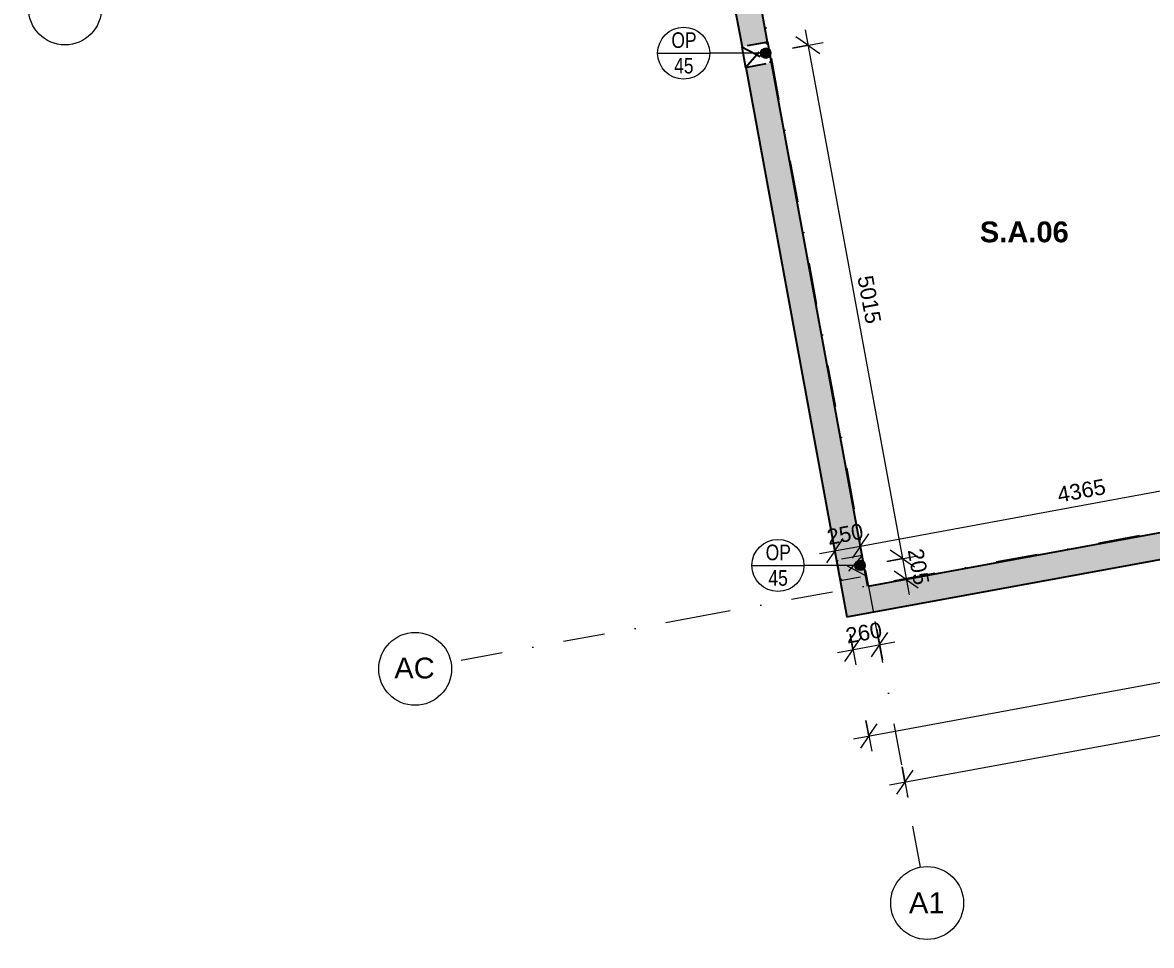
# Model space of a CAD drawing. Header units: millimetres. Extents: x -45523 to 44975, y -3459 to 74573.
# Drawn here: x -8128 to 2716, y -3459 to 5408 of the extents above; entities that cross this region are included whole.
import ezdxf

# ---------------------------------------------------------------- set-up
doc = ezdxf.new("R2010")
doc.units = ezdxf.units.MM
doc.linetypes.add('HA_Dash_3mm-S1mm', pattern=[300, 200, -100])
doc.linetypes.add('HA_DashDot_10mm-S3mm', pattern=[1000, 400, -300, 0, -300])
for name, color, linetype, lineweight in [('A-____-____-DIMS', 9, 'Continuous', 5), ('A-____-____-DIMS-100', 9, 'Continuous', 5), ('A-AREA-____-IDEN', 9, 'Continuous', 9), ('A-GENM-____-HDLN', 9, 'HA_Dash_3mm-S1mm', 9), ('A-GENM-____-IDEN', 9, 'Continuous', 9), ('A-GENM-____-MCUT', 9, 'HA_Dash_3mm-S1mm', 25), ('A-GENM-____-OTLN', 9, 'Continuous', 9), ('A-WALL-____-MCUT', 9, 'Continuous', 9), ('A-WALL-____-PATT', 9, 'Continuous', 25), ('S-GRID-____-IDEN', 9, 'Continuous', 9), ('S-GRID-____-OTLN', 9, 'Continuous', 5)]:
    doc.layers.add(name, color=color, linetype=linetype, lineweight=lineweight)
doc.styles.add('Arial_1', font='arial.ttf', dxfattribs={"height": 200})
doc.styles.add('Arial_2', font='arial.ttf', dxfattribs={"height": 150})
doc.styles.add('Arial_3', font='arial.ttf', dxfattribs={"width": 0.8, "height": 150})
doc.styles.add('Arial_B', font='arialbd.ttf', dxfattribs={"height": 200})
doc.dimstyles.new('Inner_Dimensions', dxfattribs={"dimscale": 304.8, "dimtxt": 153.03891, "dimasz": 0.656168, "dimexe": 0.492126, "dimexo": 0.0625, "dimgap": 0.065617, "dimtad": 1, "dimdec": 0, "dimzin": 0, "dimdsep": 46, "dimtxsty": 'Arial_2', "dimblk1": 'OBLIQUE', "dimblk2": 'OBLIQUE', "dimsah": 1, "dimcen": 0.09, "dimdle": 0.492126, "dimazin": 0, "dimtfac": 1, "dimtdec": 4, "dimtix": 1, "dimtmove": 0, "dimatfit": 3, "dimfxl": 0.492126, "dimfxlon": 1, "dimtvp": 1, "dimtolj": 1, "dimtzin": 0, "dimlwd": 9, "dimlwe": 9, "dimarcsym": 2})
doc.dimstyles.new('Inner_Dimensions_3', dxfattribs={"dimscale": 304.8, "dimtxt": 153.03891, "dimasz": 0.656168, "dimexe": 0.492126, "dimexo": 0.0625, "dimgap": 0.065617, "dimtad": 1, "dimdec": 0, "dimzin": 0, "dimdsep": 46, "dimtxsty": 'Arial_2', "dimblk1": 'OBLIQUE', "dimblk2": 'OBLIQUE', "dimsah": 1, "dimcen": 0.09, "dimdle": 0.492126, "dimazin": 0, "dimtfac": 1, "dimtdec": 4, "dimtix": 1, "dimtmove": 0, "dimatfit": 3, "dimfxl": 0.492126, "dimfxlon": 1, "dimtvp": 1, "dimtolj": 1, "dimtzin": 0, "dimlwd": 9, "dimlwe": 9, "dimarcsym": 2})

# ---------------------------------------------------------------- blocks, each defined once
blk = doc.blocks.new('HA_GM_Opening_Circle_WallBased - Default-2295625-1PP_GARAZ')
at = {"layer": 'A-GENM-____-MCUT'}
for p, q in [((225, 127), (25, 127)), ((25, 127), (25, -126)), ((225, 127), (25, -126)), ((25, 127), (225, -126)), ((225, -126), (225, 127)), ((25, -126), (225, -126))]:
    blk.add_line(p, q, dxfattribs=at)
blk = doc.blocks.new('HA_GM_Opening_Circle_WallBased - Default-2295303-1PP_GARAZ')
at = {"layer": 'A-GENM-____-HDLN'}
for p, q in [((25, 125), (25, -126)), ((225, 125), (25, -126)), ((25, 125), (225, -126)), ((225, -126), (225, 125))]:
    blk.add_line(p, q, dxfattribs=at)
at = {"layer": 'A-GENM-____-MCUT'}
blk.add_line((25, -126), (225, -126), dxfattribs=at)
blk = doc.blocks.new('Grid - Radius 3_5mm-353793-1PP_GARAZ')
at = {"layer": 'S-GRID-____-IDEN'}
blk.add_circle((0, 0), 3.5, dxfattribs=at)
blk = doc.blocks.new('DIMBLOCK286-1PP_GARAZ')
at = {"layer": 'A-____-____-DIMS-100', "lineweight": 9}
for p, q in [((-353, 481), (-299, 186)), ((-326, 333), (-353, 481)), ((-326, 333), (-245, 450)), ((-107, 526), (-53, 231)), ((-80, 378), (-107, 526)), ((-80, 378), (0, 495)), ((-473, 306), (-80, 378)), ((-326, 333), (-406, 217)), ((-80, 378), (-160, 262))]:
    blk.add_line(p, q, dxfattribs=at)
at = {"layer": 'A-____-____-DIMS-100', "color": 0, "lineweight": 9, "insert": (-412, 536), "char_height": 150, "width": 415.32, "attachment_point": 1, "rotation": 10.4271, "line_spacing_factor": 0.941778, "style": 'Arial_2'}
blk.add_mtext('250', dxfattribs=at)
blk = doc.blocks.new('_Oblique')
at = {"color": 0, "linetype": 'ByBlock', "lineweight": -2}
blk.add_line((-0.5, -0.5), (0.5, 0.5), dxfattribs=at)
blk = doc.blocks.new('DIMBLOCK287-1PP_GARAZ')
at = {"layer": 'A-____-____-DIMS-100', "lineweight": 9}
for p, q in [((4186, 1316), (4240, 1021)), ((4213, 1168), (4186, 1316)), ((4213, 1168), (4293, 1285)), ((-80, 378), (4213, 1168)), ((4213, 1168), (4133, 1052)), ((-107, 526), (-53, 231)), ((-80, 378), (-107, 526)), ((-80, 378), (0, 495)), ((-80, 378), (-160, 262))]:
    blk.add_line(p, q, dxfattribs=at)
at = {"layer": 'A-____-____-DIMS-100', "color": 0, "lineweight": 9, "insert": (1801, 943), "char_height": 150, "width": 553.77, "attachment_point": 1, "rotation": 10.4271, "line_spacing_factor": 0.941778, "style": 'Arial_2'}
blk.add_mtext('4365', dxfattribs=at)
blk = doc.blocks.new('HA_TAG_GM_Products - Generic-588599-1PP_GARAZ')
at = {"layer": 'A-GENM-____-IDEN'}
blk.add_line((-2.5, 0), (2.5, 0), dxfattribs=at)
blk.add_circle((0, 0), 2.5, dxfattribs=at)
blk = doc.blocks.new('DIMBLOCK497-1PP_GARAZ')
at = {"layer": 'A-____-____-DIMS-100', "lineweight": 9}
for p, q in [((-611, 5338), (324, 258)), ((-731, 5163), (-436, 5217)), ((-584, 5190), (-700, 5270)), ((-584, 5190), (-731, 5163)), ((-584, 5190), (-468, 5110)), ((324, 258), (207, 338)), ((176, 231), (471, 285)), ((324, 258), (176, 231)), ((324, 258), (440, 178))]:
    blk.add_line(p, q, dxfattribs=at)
at = {"layer": 'A-____-____-DIMS-100', "color": 0, "lineweight": 9, "insert": (39, 2990), "char_height": 150, "width": 553.77, "attachment_point": 1, "rotation": 280.4271, "line_spacing_factor": 0.941778, "style": 'Arial_2'}
blk.add_mtext('5015', dxfattribs=at)
blk = doc.blocks.new('DIMBLOCK498-1PP_GARAZ')
at = {"layer": 'A-____-____-DIMS-100', "lineweight": 9}
for p, q in [((324, 258), (207, 338)), ((176, 231), (471, 285)), ((324, 258), (176, 231)), ((324, 258), (388, -91)), ((324, 258), (440, 178)), ((361, 56), (244, 136)), ((508, 83), (213, 29)), ((361, 56), (508, 83)), ((361, 56), (477, -24))]:
    blk.add_line(p, q, dxfattribs=at)
at = {"layer": 'A-____-____-DIMS-100', "color": 0, "lineweight": 9, "insert": (522, 366), "char_height": 150, "width": 415.32, "attachment_point": 1, "rotation": 280.4271, "line_spacing_factor": 0.941778, "style": 'Arial_2'}
blk.add_mtext('205', dxfattribs=at)
blk = doc.blocks.new('DIMBLOCK515-1PP_GARAZ')
at = {"layer": 'A-____-____-DIMS-100', "lineweight": 9}
for p, q in [((78, -421), (132, -716)), ((105, -569), (78, -421)), ((-299, -643), (252, -542)), ((-178, -468), (-124, -763)), ((-151, -616), (-178, -468)), ((-151, -616), (-71, -499)), ((105, -569), (185, -452)), ((-151, -616), (-231, -732)), ((105, -569), (24, -685))]:
    blk.add_line(p, q, dxfattribs=at)
at = {"layer": 'A-____-____-DIMS-100', "color": 0, "lineweight": 9, "insert": (-232, -412), "char_height": 150, "width": 415.32, "attachment_point": 1, "rotation": 10.4271, "line_spacing_factor": 0.941778, "style": 'Arial_2'}
blk.add_mtext('260', dxfattribs=at)
blk = doc.blocks.new('DIMBLOCK547-1PP_GARAZ')
at = {"layer": 'A-____-____-DIMS-100', "lineweight": 9}
for p, q in [((8287, -277), (8341, -572)), ((8314, -424), (8287, -277)), ((8314, -424), (8394, -308)), ((200, -1917), (8314, -424)), ((8314, -424), (8234, -541)), ((321, -1743), (375, -2038)), ((348, -1890), (321, -1743)), ((348, -1890), (428, -1774)), ((348, -1890), (268, -2007))]:
    blk.add_line(p, q, dxfattribs=at)
at = {"layer": 'A-____-____-DIMS-100', "color": 0, "lineweight": 9, "insert": (4065, -988), "char_height": 150, "width": 553.77, "attachment_point": 1, "rotation": 10.4271, "line_spacing_factor": 0.941778, "style": 'Arial_2'}
blk.add_mtext('8100', dxfattribs=at)
blk = doc.blocks.new('DIMBLOCK550-1PP_GARAZ')
at = {"layer": 'A-____-____-DIMS-100', "lineweight": 9}
for p, q in [((21562, 2675), (21617, 2380)), ((21590, 2527), (21562, 2675)), ((21590, 2527), (21670, 2644)), ((-146, -1473), (21737, 2554)), ((21590, 2527), (21509, 2411)), ((-26, -1298), (29, -1593)), ((2, -1445), (-26, -1298)), ((2, -1445), (82, -1329)), ((2, -1445), (-79, -1562))]:
    blk.add_line(p, q, dxfattribs=at)
at = {"layer": 'A-____-____-DIMS-100', "color": 0, "lineweight": 9, "insert": (10473, 700), "char_height": 150, "width": 692.21, "attachment_point": 1, "rotation": 10.4271, "line_spacing_factor": 0.941778, "style": 'Arial_2'}
blk.add_mtext('21950', dxfattribs=at)

msp = doc.modelspace()

# ---------------------------------------------------------------- hatches: boundary and pattern name
at = {"layer": 'A-GENM-____-IDEN'}
h = msp.add_hatch(color=256, dxfattribs=at)
edge = h.paths.add_edge_path()
edge.add_arc((-988.5, 5114.5), 50, 0, 360)
h = msp.add_hatch(color=256, dxfattribs=at)
edge = h.paths.add_edge_path()
edge.add_arc((-82.6, 192.1), 50, 0, 360)
at = {"layer": 'A-WALL-____-PATT', "lineweight": 9}
h = msp.add_hatch(color=256, dxfattribs=at)
h.paths.add_polyline_path([(-253.9, -56.9), (-8, -11.6), (-934.7, 5023.8), (-1180.5, 4978.1), (-738, 2573.7)])
h.paths.add_polyline_path([(-1216.7, 5175.3), (-970.9, 5220.6), (-1272.2, 6858), (-1518.1, 6812.8), (-1219, 5187.4)])
msp.add_hatch(color=256, dxfattribs=at).paths.add_polyline_path([(-208.7, -302.8), (21379.3, 3669.9), (21396.8, 3927.3), (-253.9, -56.9)])

# ---------------------------------------------------------------- linework, layer by layer
at = {"layer": 'A-GENM-____-IDEN'}
for p, q in [((-988.5, 5114.5), (-1527.5, 5114.5)), ((-82.6, 192.1), (-621.7, 192.1))]:
    msp.add_line(p, q, dxfattribs=at)
for centre in [(-988.5, 5114.5), (-82.6, 192.1)]:
    msp.add_circle(centre, 50, dxfattribs=at)
at = {"layer": 'A-WALL-____-MCUT', "lineweight": 25}
for p, q in [((-1472.8, 6566.9), (-1216.7, 5175.3)), ((-970.9, 5220.5), (-1227, 6612.1)), ((-8, -11.6), (-934.7, 5023.8)), ((-1180.5, 4978.6), (-208.7, -302.8)), ((-208.7, -302.8), (21379.3, 3669.9)), ((4284.9, 778.4), (-8, -11.6))]:
    msp.add_line(p, q, dxfattribs=at)
at = {"layer": 'S-GRID-____-OTLN', "linetype": 'HA_DashDot_10mm-S3mm', "lineweight": 9}
for p, q in [((45.7, -248.5), (-2313.5, 12571.9)), ((24241.2, 4460.9), (-1554.1, -286)), ((-1554.1, -286), (-4012.8, -738.4)), ((498.2, -2707.2), (45.7, -248.5))]:
    msp.add_line(p, q, dxfattribs=at)

# ---------------------------------------------------------------- block references
at = {"layer": 'A-GENM-____-IDEN', "xscale": 99.99999999999993, "yscale": 99.99999999999993, "zscale": 99.99999999999993}
for p in [(-1777.5, 5114.5), (-871.7, 192.1)]:
    msp.add_blockref('HA_TAG_GM_Products - Generic-588599-1PP_GARAZ', p, dxfattribs=at)
at = {"layer": 'A-GENM-____-OTLN', "linetype": 'HA_Dash_3mm-S1mm', "lineweight": 25, "rotation": 100.4270886610819}
msp.add_blockref('HA_GM_Opening_Circle_WallBased - Default-2295625-1PP_GARAZ', (-1053.1, 4976.6), dxfattribs=at)
at = {"layer": 'A-GENM-____-OTLN', "linetype": 'HA_Dash_3mm-S1mm', "rotation": 280.4270886610819}
msp.add_blockref('HA_GM_Opening_Circle_WallBased - Default-2295303-1PP_GARAZ', (-190.7, 290.3), dxfattribs=at)
at = {"layer": 'S-GRID-____-IDEN', "xscale": 99.99999999999991, "yscale": 99.99999999999991, "zscale": 99.99999999999991}
for p, rotation in [((-7720.7, 5544.2), 100.4270886610821), ((-4357, -801.8), 100.4270886610821), ((561.5, -3051.4), 10.4270886610821)]:
    msp.add_blockref('Grid - Radius 3_5mm-353793-1PP_GARAZ', p, dxfattribs=dict(at, rotation=rotation))

# ---------------------------------------------------------------- texts
at = {"layer": 'A-AREA-____-IDEN', "lineweight": 5, "insert": (1068.2, 3497.2), "char_height": 200, "width": 1058.227, "attachment_point": 1, "style": 'Arial_B'}
msp.add_mtext('S.A.06', dxfattribs=at)
at = {"layer": 'A-GENM-____-IDEN', "lineweight": 5, "char_height": 150, "attachment_point": 1, "style": 'Arial_3'}
for s, insert, width in [('OP', (-1895.5, 5314.8), 295.021), ('45', (-1869.1, 5069.3), 230.886), ('OP', (-989.7, 392.4), 295.021), ('45', (-963.3, 146.9), 230.886)]:
    msp.add_mtext(s, dxfattribs=dict(at, insert=insert, width=width))
at = {"layer": 'S-GRID-____-IDEN', "lineweight": 5, "char_height": 200, "attachment_point": 1, "style": 'Arial_1'}
for s, insert, width in [('AC', (-4557.1, -693.6), 481.012), ('A1', (387.2, -2949.2), 424.894)]:
    msp.add_mtext(s, dxfattribs=dict(at, insert=insert, width=width))

# ---------------------------------------------------------------- dimensions: what is measured, and where the dimension line sits
at = {"layer": 'A-____-____-DIMS', "lineweight": 9}
for base, p1, p2, angle, dimstyle, override, picture, middle in [((323.7, 257.8), (-731.5, 5162.9), (176.1, 230.7), 280.42709, 'Inner_Dimensions_3', {"dimpost": '<>', "dimfxl": 5015}, 'DIMBLOCK497-1PP_GARAZ', (-35.2, 2741.4)), ((21589.6, 2527.3), (-25.5, -1297.9), (21562.4, 2674.8), 10.42709, 'Inner_Dimensions_3', {"dimpost": '<>', "dimfxl": 21950.45763}, 'DIMBLOCK550-1PP_GARAZ', (10778.1, 635.9)), ((4213.1, 1168.4), (-106.9, 525.9), (4186, 1315.9), 10.42709, 'Inner_Dimensions', {"dimpost": '<>', "dimfxl": 4365}, 'DIMBLOCK287-1PP_GARAZ', (2049.2, 868.4)), ((-79.8, 378.4), (-352.8, 480.6), (-106.9, 525.9), 10.42709, 'Inner_Dimensions', {"dimpost": '<>', "dimfxl": 250}, 'DIMBLOCK286-1PP_GARAZ', (-220.2, 450.7)), ((360.8, 56.2), (176.1, 230.7), (508.3, 83.4), 280.42709, 'Inner_Dimensions_3', {"dimpost": '<>', "dimfxl": 363.352446}, 'DIMBLOCK498-1PP_GARAZ', (437.2, 174.5)), ((8314.1, -424.1), (320.7, -1742.6), (8286.9, -276.6), 10.42709, 'Inner_Dimensions_3', {"dimpost": '<>', "dimfxl": 8100}, 'DIMBLOCK547-1PP_GARAZ', (4313.5, -1062.1)), ((104.7, -568.7), (-178.2, -468.3), (77.5, -421.2), 10.42709, 'Inner_Dimensions_3', {"dimpost": '<>', "dimfxl": 260}, 'DIMBLOCK515-1PP_GARAZ', (-40.7, -497.3))]:
    dim = msp.add_linear_dim(base=base, p1=p1, p2=p2, angle=angle, dimstyle=dimstyle, override=override, dxfattribs=at)
    dim.commit()
    dim.dimension.update_dxf_attribs({"geometry": picture, "text_midpoint": middle})

doc.saveas('drawing.dxf')
